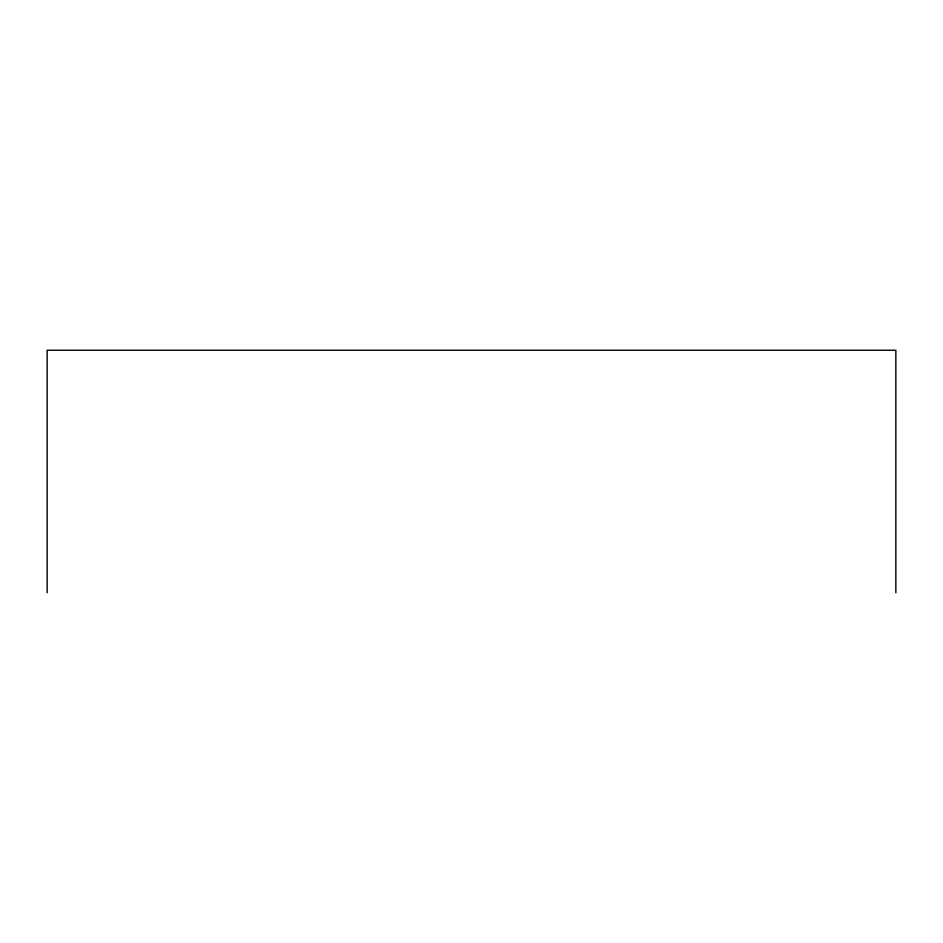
<?xml version="1.0" encoding="UTF-8"?>
<svg xmlns="http://www.w3.org/2000/svg" width="943" height="943" viewBox="0 0 943 943"><rect width="100%" height="100%" fill="white"/><g stroke="black" fill="none" stroke-linecap="round" stroke-linejoin="round"><path stroke-width="1.41" d="M895.85 592.758L895.85 350.242L47.15 350.242L47.15 592.758"/></g></svg>
